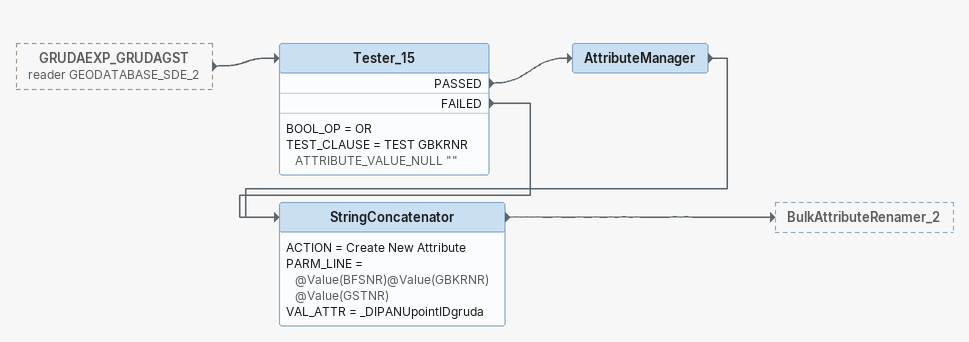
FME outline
GRUDAEXP_GRUDAGST (reader GEODATABASE_SDE_2) [outside]
    -> Tester_15
Tester_15
    BOOL_OP = OR
    TEST_CLAUSE = TEST GBKRNR ATTRIBUTE_VALUE_NULL ""
    PASSED -> AttributeManager
    FAILED -> StringConcatenator
AttributeManager
    -> StringConcatenator
StringConcatenator
    ACTION = Create New Attribute
    PARM_LINE = @Value(BFSNR)@Value(GBKRNR)@Value(GSTNR)
    VAL_ATTR = _DIPANUpointIDgruda
    -> BulkAttributeRenamer_2
